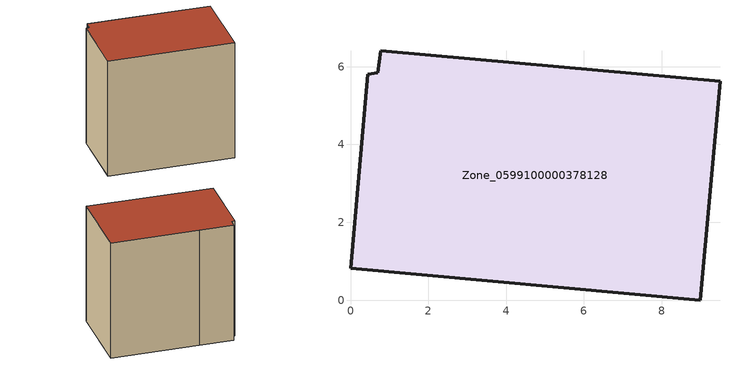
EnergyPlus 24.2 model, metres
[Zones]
Zone_0599100000378128
 floor ground (C_G): 0,0.82 0.44,5.8 0.69,5.84 0.77,6.41 3.2,6.19 9.5,5.63 8.99,0 z0
 wall outside (C_F): 8.99,0 9.5,5.63 3.2,6.19 0.77,6.41 0.69,5.84 0.44,5.8 0,0.82 8.99,0 z0:8.82
 roof outside (C_R): 0.44,5.8 0,0.82 8.99,0 9.5,5.63 3.2,6.19 0.77,6.41 0.69,5.84 z8.82
[BUILDING]
Pand.0599100000378128: North Axis=0; Terrain=City; Loads Convergence Tolerance Value=0.04; Temperature Convergence Tolerance Value=0.4; Solar Distribution=FullExterior; Maximum Number of Warmup Days=25; Minimum Number of Warmup Days=1
[Site:Location]
Rotterdam.The.Hague.AP_ZH_NLD Design_Conditions: Latitude=51.96; Longitude=4.45; Time Zone=1; Elevation=-4.5
[SITE:GROUNDTEMPERATURE:BUILDINGSURFACE]
18, 18, 18, 18, 18, 18, 18, 18, 18, 18, 18, 18
[MATERIAL] Thermal Absorptance=0.9; Solar Absorptance=0.7; Visible Absorptance=0.7
Name | Roughness | Thickness | Conductivity | Density | Specific Heat
G.TC.1992-2005 | MediumSmooth | 0.15 | 0.06 | 540 | 1210
F.TC.1992-2005 | Rough | 0.3 | 0.12 | 1920 | 840
R.TC.1992-2005 | MediumRough | 0.2 | 0.08 | 1500 | 1000
[CONSTRUCTION]
C_G: G.TC.1992-2005
C_F: F.TC.1992-2005
C_R: R.TC.1992-2005
[ZONE]
Zone_0599100000378128: Type=1; Multiplier=1; Ceiling Height=Autocalculate; Volume=Autocalculate; Floor Area=autocalculate; Part of Total Floor Area=Yes
[ZONEINFILTRATION:DESIGNFLOWRATE]
Infil_Zone_0599100000378128: Zone or ZoneList or Space or SpaceList=Zone_0599100000378128; Schedule=AlwaysOn; Design Flow Rate Calculation Method=Flow/Area; Flow Rate per Floor Area=0.0015; Constant Term Coefficient=1; Temperature Term Coefficient=0; Velocity Term Coefficient=0; Velocity Squared Term Coefficient=0
[HVACTEMPLATE:ZONE:IDEALLOADSAIRSYSTEM]
Zone_0599100000378128: Maximum Heating Supply Air Temperature=50; Minimum Cooling Supply Air Temperature=13; Maximum Heating Supply Air Humidity Ratio=0.0156; Minimum Cooling Supply Air Humidity Ratio=0.0077; Heating Limit=NoLimit; Cooling Limit=NoLimit; Dehumidification Control Type=ConstantSensibleHeatRatio; Cooling Sensible Heat Ratio=0.7; Dehumidification Setpoint=60; Humidification Control Type=None; Humidification Setpoint=30; Outdoor Air Method=None; Outdoor Air Flow Rate per Person=0.00944; Outdoor Air Flow Rate per Zone Floor Area=0; Outdoor Air Flow Rate per Zone=0; Demand Controlled Ventilation Type=None; Outdoor Air Economizer Type=NoEconomizer; Heat Recovery Type=None; Sensible Heat Recovery Effectiveness=0.7; Latent Heat Recovery Effectiveness=0.65
[ZONECONTROL:THERMOSTAT]
ThermostatControl_Zone_0599100000378128: Zone or ZoneList=Zone_0599100000378128; Control Type Schedule=DualSetpointControlType; Control 1=Thermostat_Zone_0599100000378128; Temperature Difference Between Cutout And Setpoint=0
[THERMOSTATSETPOINT:DUALSETPOINT]
Thermostat_Zone_0599100000378128: Heating Setpoint Temperature Schedule=HeatingSetpoint_Zone_0599100000378128; Cooling Setpoint Temperature Schedule=CoolingSetpoint_Zone_0599100000378128
[SCHEDULE:COMPACT]
HeatingSetpoint_Zone_0599100000378128: Through: 12/31, For: AllDays, Until: 24:00, 21
CoolingSetpoint_Zone_0599100000378128: Through: 12/31, For: AllDays, Until: 24:00, 24
DualSetpointControlType: Through: 12/31, For: AllDays, Until: 24:00, 4
AlwaysOn: Through: 12/31, For: AllDays, Until: 24:00, 1
